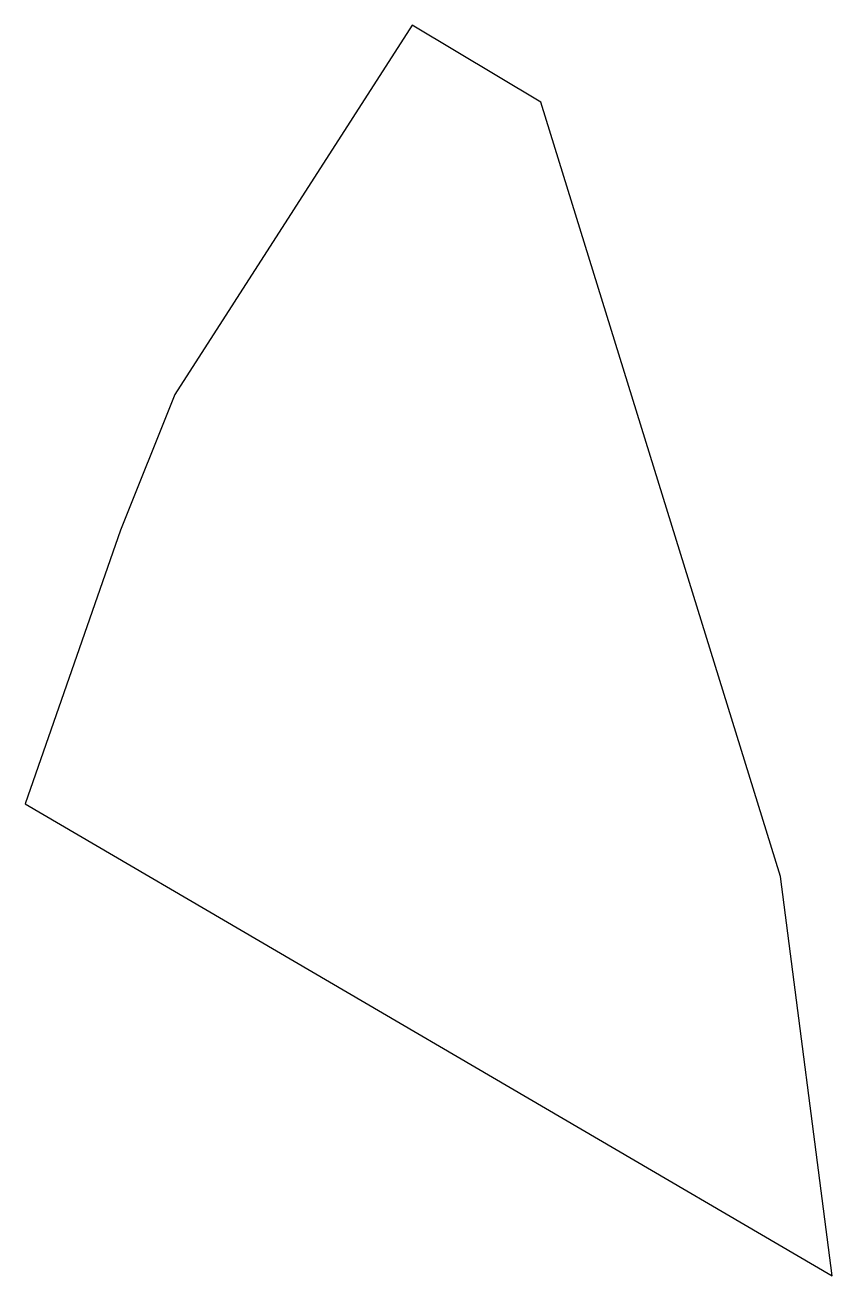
# Model space of a CAD drawing. Header units: millimetres. Extents: x 602674.5 to 602688.2, y 1318418.4 to 1318439.6.
import ezdxf

# ---------------------------------------------------------------- set-up
doc = ezdxf.new("R2010")
doc.units = ezdxf.units.MM

msp = doc.modelspace()

# ---------------------------------------------------------------- linework, layer by layer
at = {"elevation": 95.953}
msp.add_lwpolyline([(602674.481, 1318426.375), (602688.182, 1318418.366), (602687.31, 1318425.145), (602683.241, 1318438.284), (602681.053, 1318439.591), (602677.027, 1318433.324), (602676.102, 1318431.023)], close=True, dxfattribs=at)

doc.saveas('drawing.dxf')
